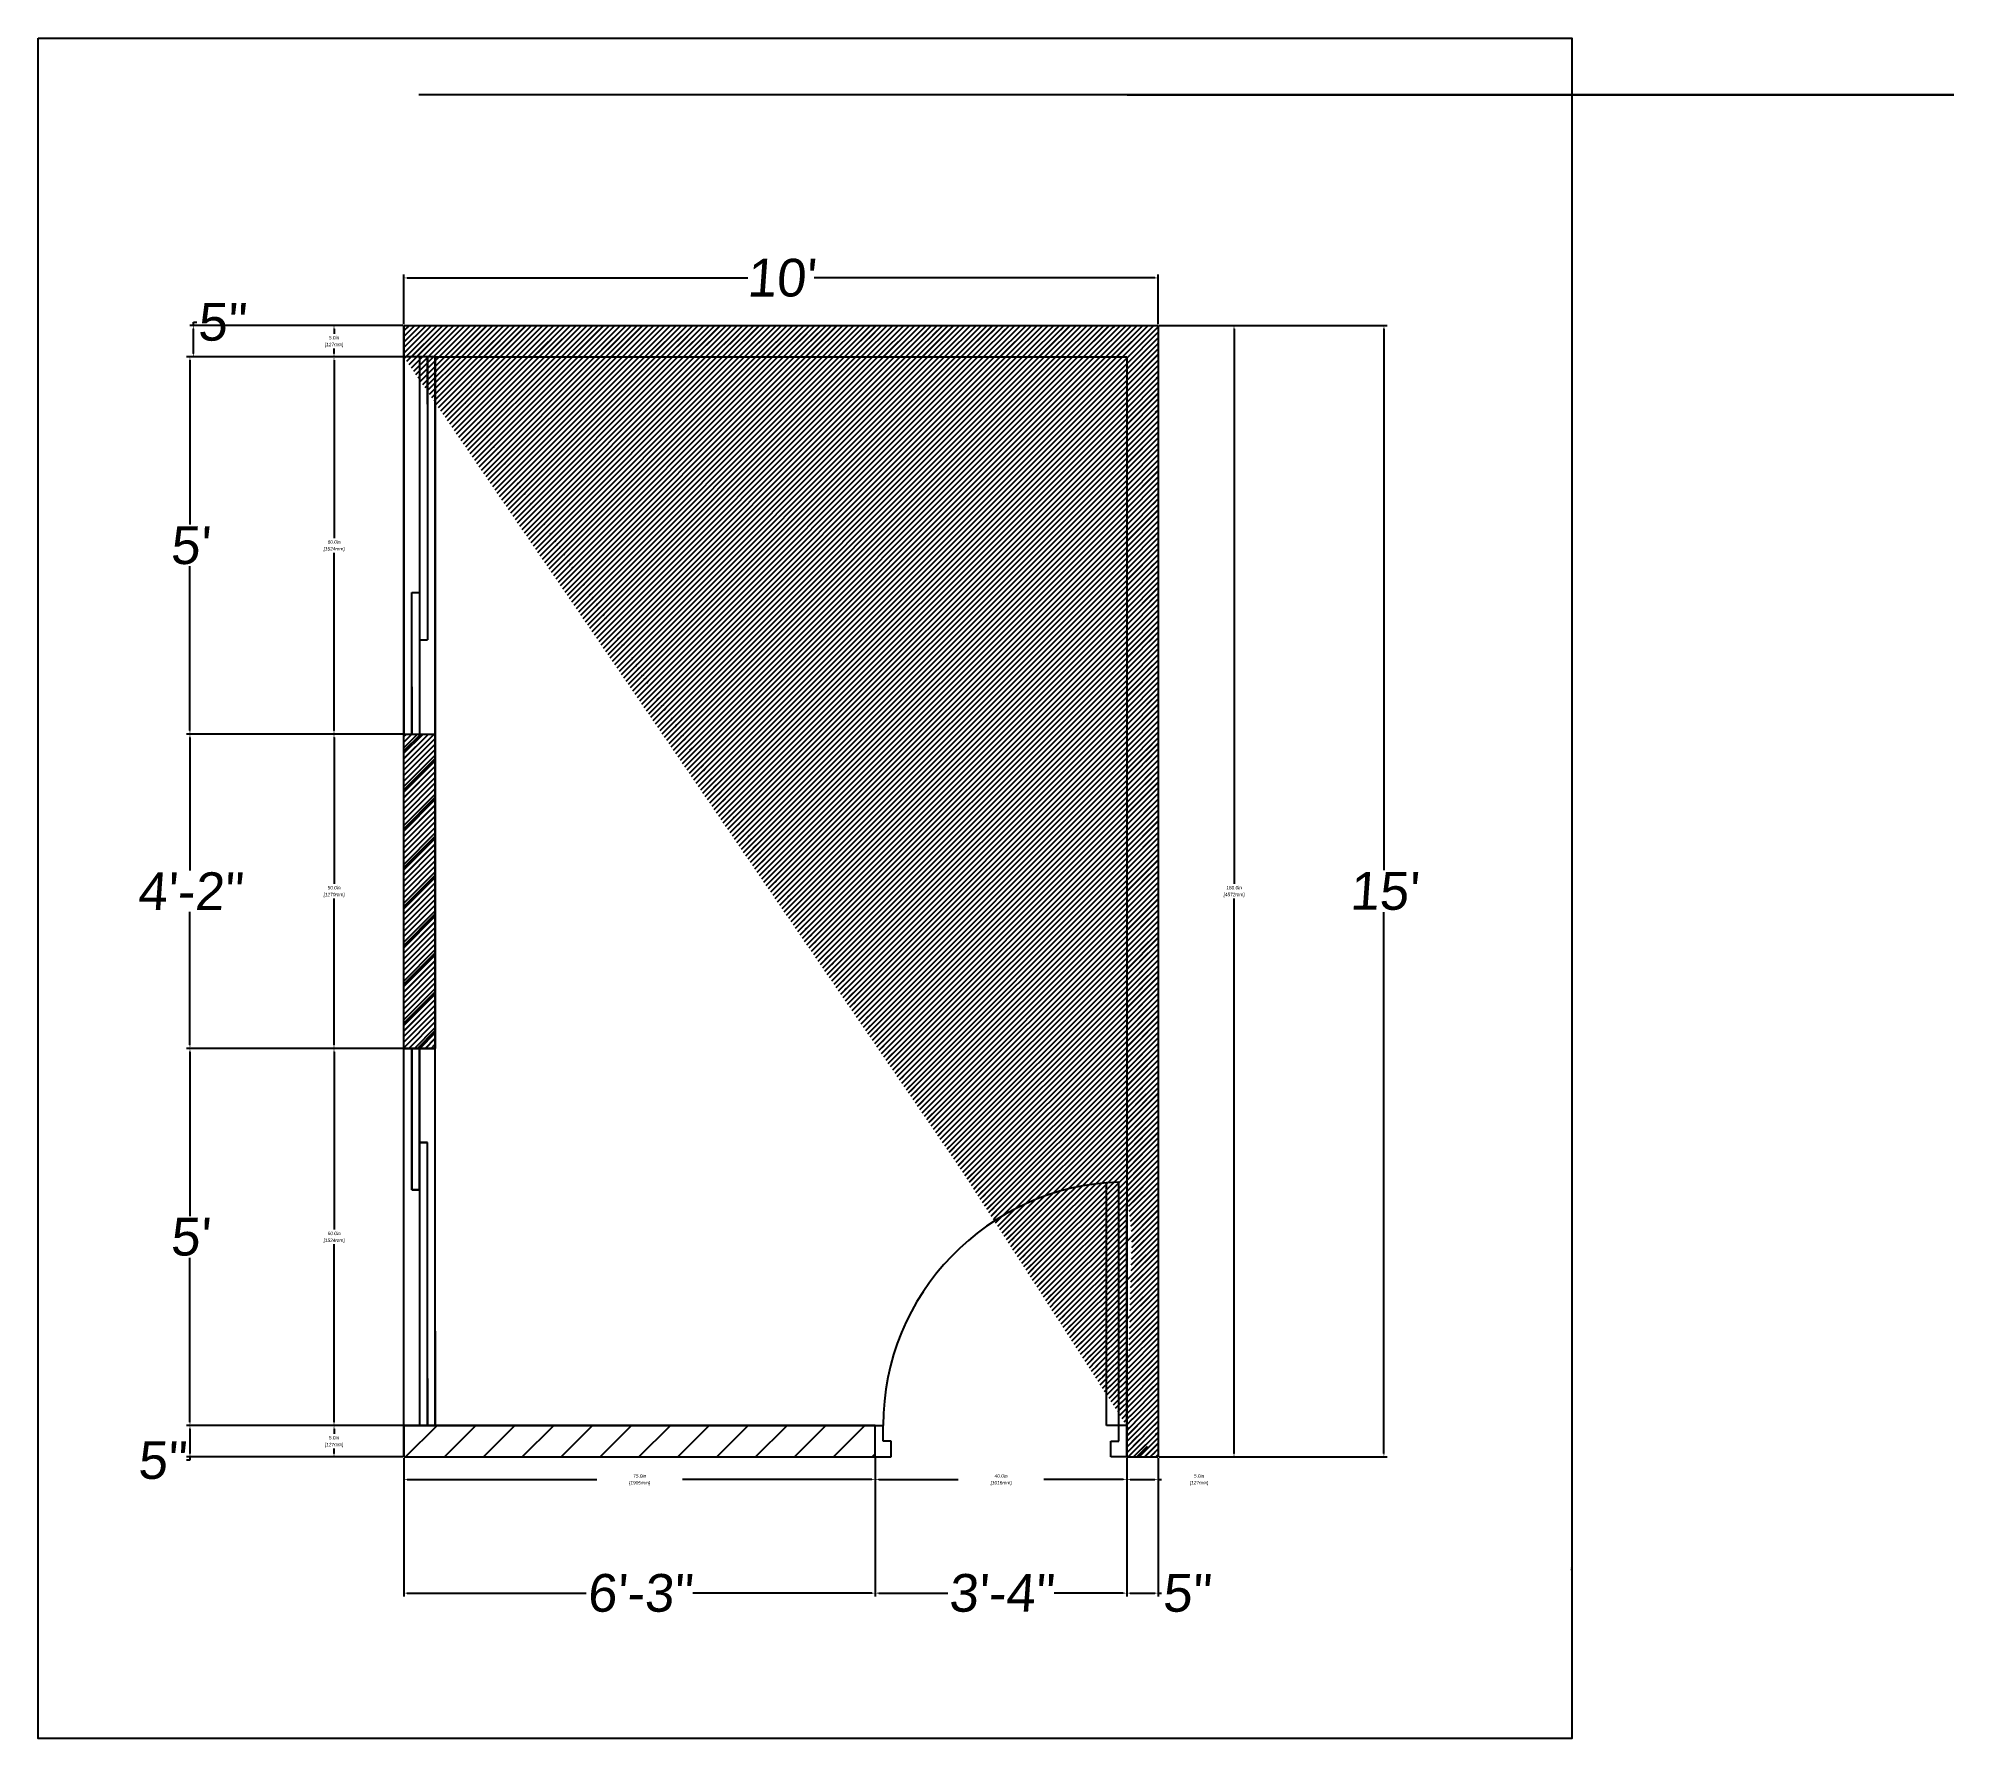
# Model space of a CAD drawing. Header units: inches. Extents: x -46 to 259, y -33 to 238.
import ezdxf

# ---------------------------------------------------------------- set-up
doc = ezdxf.new("R2010")
doc.units = ezdxf.units.IN
doc.header["$MEASUREMENT"] = 0
for name, color, linetype in [('Dimension', 150, 'Continuous'), ('Door', 20, 'Continuous'), ('Wall', 7, 'Continuous'), ('Window', 130, 'Continuous')]:
    doc.layers.add(name, color=color, linetype=linetype)
doc.layers.add('Hatch', color=7, linetype='Continuous', true_color=0x000000)
doc.styles.get("Standard").update_dxf_attribs({"font": 'ARIALUNI.TTF', "oblique": 4})
doc.dimstyles.get("Standard").update_dxf_attribs({"dimtxt": 0.18, "dimasz": 0.18, "dimexe": 0.18, "dimexo": 0.0625, "dimgap": 0.09, "dimtad": 0, "dimtih": 1, "dimtoh": 1, "dimdec": 4, "dimzin": 0, "dimdsep": 46, "dimtxsty": 'Standard', "dimcen": 0.09, "dimadec": 0, "dimazin": 0, "dimtfac": 1, "dimtdec": 4, "dimtofl": 0, "dimtmove": 0, "dimatfit": 3, "dimfxl": 1, "dimtolj": 1, "dimtzin": 0, "dimarcsym": 0})
pattern_1 = [(45, (11.9387, 192.2125), (-0.4419417, 0.4419417), [])]

# ---------------------------------------------------------------- blocks, each defined once
blk = doc.blocks.new('*D12')
at = {"layer": 'Defpoints', "color": 0, "transparency": 16777216}
for p in [(11.94, 192.21), (0.82, 187.21), (11.94, 187.21)]:
    blk.add_point(p, dxfattribs=at)
at = {"layer": 'Dimension', "color": 0, "lineweight": -2, "transparency": 16777216}
for p, q in [((11.75, 192.21), (0.28, 192.21)), ((0.82, 191.67), (0.82, 190.87)), ((11.75, 187.21), (0.28, 187.21)), ((0.82, 187.75), (0.82, 188.55))]:
    blk.add_line(p, q, dxfattribs=at)
at = {"layer": 'Dimension', "color": 0, "transparency": 16777216}
for points in [[(0.73, 191.67), (0.91, 191.67), (0.82, 192.21)], [(0.73, 187.75), (0.91, 187.75), (0.82, 187.21)]]:
    blk.add_solid(points, dxfattribs=at)
at = {"layer": 'Dimension', "color": 0, "transparency": 16777216, "char_height": 0.54, "attachment_point": 5}
for s, insert in [('\\A1;[127mm]', (0.82, 189.1)), ('\\A1;5.0in', (0.82, 190.26))]:
    blk.add_mtext(s, dxfattribs=dict(at, insert=insert))
blk = doc.blocks.new('*D13')
at = {"layer": 'Defpoints', "color": 0, "transparency": 16777216}
for p in [(11.94, 187.21), (0.82, 127.21), (11.94, 127.21)]:
    blk.add_point(p, dxfattribs=at)
at = {"layer": 'Dimension', "color": 0, "lineweight": -2, "transparency": 16777216}
for p, q in [((11.75, 187.21), (0.28, 187.21)), ((0.82, 186.67), (0.82, 158.37)), ((0.82, 127.75), (0.82, 156.05)), ((11.75, 127.21), (0.28, 127.21))]:
    blk.add_line(p, q, dxfattribs=at)
at = {"layer": 'Dimension', "color": 0, "transparency": 16777216}
for points in [[(0.73, 186.67), (0.91, 186.67), (0.82, 187.21)], [(0.73, 127.75), (0.91, 127.75), (0.82, 127.21)]]:
    blk.add_solid(points, dxfattribs=at)
at = {"layer": 'Dimension', "color": 0, "transparency": 16777216, "char_height": 0.54, "attachment_point": 5}
for s, insert in [('\\A1;[1524mm]', (0.82, 156.6)), ('\\A1;60.0in', (0.82, 157.76))]:
    blk.add_mtext(s, dxfattribs=dict(at, insert=insert))
blk = doc.blocks.new('*D14')
at = {"layer": 'Defpoints', "color": 0, "transparency": 16777216}
for p in [(11.94, 127.21), (0.82, 77.21), (11.94, 77.21)]:
    blk.add_point(p, dxfattribs=at)
at = {"layer": 'Dimension', "color": 0, "lineweight": -2, "transparency": 16777216}
for p, q in [((11.75, 127.21), (0.28, 127.21)), ((0.82, 126.67), (0.82, 103.37)), ((0.82, 77.75), (0.82, 101.05)), ((11.75, 77.21), (0.28, 77.21))]:
    blk.add_line(p, q, dxfattribs=at)
at = {"layer": 'Dimension', "color": 0, "transparency": 16777216}
for points in [[(0.73, 126.67), (0.91, 126.67), (0.82, 127.21)], [(0.73, 77.75), (0.91, 77.75), (0.82, 77.21)]]:
    blk.add_solid(points, dxfattribs=at)
at = {"layer": 'Dimension', "color": 0, "transparency": 16777216, "char_height": 0.54, "attachment_point": 5}
for s, insert in [('\\A1;[1270mm]', (0.82, 101.6)), ('\\A1;50.0in', (0.82, 102.76))]:
    blk.add_mtext(s, dxfattribs=dict(at, insert=insert))
blk = doc.blocks.new('*D15')
at = {"layer": 'Defpoints', "color": 0, "transparency": 16777216}
for p in [(11.94, 77.21), (0.82, 17.21), (11.94, 17.21)]:
    blk.add_point(p, dxfattribs=at)
at = {"layer": 'Dimension', "color": 0, "lineweight": -2, "transparency": 16777216}
for p, q in [((11.75, 77.21), (0.28, 77.21)), ((0.82, 76.67), (0.82, 48.37)), ((0.82, 17.75), (0.82, 46.05)), ((11.75, 17.21), (0.28, 17.21))]:
    blk.add_line(p, q, dxfattribs=at)
at = {"layer": 'Dimension', "color": 0, "transparency": 16777216}
for points in [[(0.73, 76.67), (0.91, 76.67), (0.82, 77.21)], [(0.73, 17.75), (0.91, 17.75), (0.82, 17.21)]]:
    blk.add_solid(points, dxfattribs=at)
at = {"layer": 'Dimension', "color": 0, "transparency": 16777216, "char_height": 0.54, "attachment_point": 5}
for s, insert in [('\\A1;[1524mm]', (0.82, 46.6)), ('\\A1;60.0in', (0.82, 47.76))]:
    blk.add_mtext(s, dxfattribs=dict(at, insert=insert))
blk = doc.blocks.new('*D16')
at = {"layer": 'Defpoints', "color": 0, "transparency": 16777216}
for p in [(11.94, 17.21), (0.82, 12.21), (11.94, 12.21)]:
    blk.add_point(p, dxfattribs=at)
at = {"layer": 'Dimension', "color": 0, "lineweight": -2, "transparency": 16777216}
for p, q in [((11.75, 17.21), (0.28, 17.21)), ((0.82, 16.67), (0.82, 15.87)), ((11.75, 12.21), (0.28, 12.21)), ((0.82, 12.75), (0.82, 13.55))]:
    blk.add_line(p, q, dxfattribs=at)
at = {"layer": 'Dimension', "color": 0, "transparency": 16777216}
for points in [[(0.73, 16.67), (0.91, 16.67), (0.82, 17.21)], [(0.73, 12.75), (0.91, 12.75), (0.82, 12.21)]]:
    blk.add_solid(points, dxfattribs=at)
at = {"layer": 'Dimension', "color": 0, "transparency": 16777216, "char_height": 0.54, "attachment_point": 5}
for s, insert in [('\\A1;5.0in', (0.82, 15.26)), ('\\A1;[127mm]', (0.82, 14.1))]:
    blk.add_mtext(s, dxfattribs=dict(at, insert=insert))
blk = doc.blocks.new('*D17')
at = {"layer": 'Defpoints', "color": 0, "transparency": 16777216}
for p in [(11.94, 12.21), (86.94, 12.21), (86.94, 8.64)]:
    blk.add_point(p, dxfattribs=at)
at = {"layer": 'Dimension', "color": 0, "lineweight": -2, "transparency": 16777216}
for p, q in [((11.94, 12.03), (11.94, 8.1)), ((86.94, 12.03), (86.94, 8.1)), ((12.48, 8.64), (42.64, 8.64)), ((86.4, 8.64), (56.24, 8.64))]:
    blk.add_line(p, q, dxfattribs=at)
at = {"layer": 'Dimension', "color": 0, "transparency": 16777216}
for points in [[(12.48, 8.73), (12.48, 8.55), (11.94, 8.64)], [(86.4, 8.73), (86.4, 8.55), (86.94, 8.64)]]:
    blk.add_solid(points, dxfattribs=at)
at = {"layer": 'Dimension', "color": 0, "transparency": 16777216, "char_height": 0.54, "attachment_point": 5}
for s, insert in [('\\A1;75.0in', (49.44, 9.18)), ('\\A1;[1905mm]', (49.44, 8.02))]:
    blk.add_mtext(s, dxfattribs=dict(at, insert=insert))
blk = doc.blocks.new('*D18')
at = {"layer": 'Defpoints', "color": 0, "transparency": 16777216}
for p in [(86.94, 12.21), (126.94, 12.21), (126.94, 8.64)]:
    blk.add_point(p, dxfattribs=at)
at = {"layer": 'Dimension', "color": 0, "lineweight": -2, "transparency": 16777216}
for p, q in [((86.94, 12.03), (86.94, 8.1)), ((126.94, 12.03), (126.94, 8.1)), ((87.48, 8.64), (100.14, 8.64)), ((126.4, 8.64), (113.74, 8.64))]:
    blk.add_line(p, q, dxfattribs=at)
at = {"layer": 'Dimension', "color": 0, "transparency": 16777216}
for points in [[(87.48, 8.73), (87.48, 8.55), (86.94, 8.64)], [(126.4, 8.73), (126.4, 8.55), (126.94, 8.64)]]:
    blk.add_solid(points, dxfattribs=at)
at = {"layer": 'Dimension', "color": 0, "transparency": 16777216, "char_height": 0.54, "attachment_point": 5}
for s, insert in [('\\A1;40.0in', (106.94, 9.18)), ('\\A1;[1016mm]', (106.94, 8.02))]:
    blk.add_mtext(s, dxfattribs=dict(at, insert=insert))
blk = doc.blocks.new('*D19')
at = {"layer": 'Defpoints', "color": 0, "transparency": 16777216}
for p in [(126.94, 12.21), (131.94, 12.21), (131.94, 8.64)]:
    blk.add_point(p, dxfattribs=at)
at = {"layer": 'Dimension', "color": 0, "lineweight": -2, "transparency": 16777216}
for p, q in [((126.94, 12.03), (126.94, 8.1)), ((131.94, 12.03), (131.94, 8.1)), ((127.48, 8.64), (131.4, 8.64)), ((131.94, 8.64), (132.48, 8.64))]:
    blk.add_line(p, q, dxfattribs=at)
at = {"layer": 'Dimension', "color": 0, "transparency": 16777216}
for points in [[(127.48, 8.73), (127.48, 8.55), (126.94, 8.64)], [(131.4, 8.73), (131.4, 8.55), (131.94, 8.64)]]:
    blk.add_solid(points, dxfattribs=at)
at = {"layer": 'Dimension', "color": 0, "transparency": 16777216, "char_height": 0.54, "attachment_point": 5}
for s, insert in [('\\A1;5.0in', (138.44, 9.18)), ('\\A1;[127mm]', (138.44, 8.02))]:
    blk.add_mtext(s, dxfattribs=dict(at, insert=insert))
blk = doc.blocks.new('*D20')
at = {"layer": 'Defpoints', "color": 0, "transparency": 16777216}
for p in [(131.94, 192.21), (131.94, 12.21), (144.01, 12.21)]:
    blk.add_point(p, dxfattribs=at)
at = {"layer": 'Dimension', "color": 0, "lineweight": -2, "transparency": 16777216}
for p, q in [((132.13, 192.21), (144.55, 192.21)), ((144.01, 191.67), (144.01, 103.37)), ((144.01, 12.75), (144.01, 101.05)), ((132.13, 12.21), (144.55, 12.21))]:
    blk.add_line(p, q, dxfattribs=at)
at = {"layer": 'Dimension', "color": 0, "transparency": 16777216}
for points in [[(143.92, 191.67), (144.1, 191.67), (144.01, 192.21)], [(143.92, 12.75), (144.1, 12.75), (144.01, 12.21)]]:
    blk.add_solid(points, dxfattribs=at)
at = {"layer": 'Dimension', "color": 0, "transparency": 16777216, "char_height": 0.54, "attachment_point": 5}
for s, insert in [('\\A1;[4572mm]', (144.01, 101.6)), ('\\A1;180.0in', (144.01, 102.76))]:
    blk.add_mtext(s, dxfattribs=dict(at, insert=insert))
blk = doc.blocks.new('*D42')
at = {"layer": 'Defpoints', "color": 0, "transparency": 16777216}
for p in [(131.94, 199.77), (11.94, 192.21), (131.94, 192.21)]:
    blk.add_point(p, dxfattribs=at)
at = {"layer": 'Dimension', "color": 0, "lineweight": -2, "transparency": 16777216}
for p, q in [((11.94, 192.4), (11.94, 200.31)), ((12.48, 199.77), (66.65, 199.77)), ((131.4, 199.77), (77.22, 199.77)), ((131.94, 192.4), (131.94, 200.31))]:
    blk.add_line(p, q, dxfattribs=at)
at = {"layer": 'Dimension', "color": 0, "transparency": 16777216}
for points in [[(12.48, 199.86), (12.48, 199.68), (11.94, 199.77)], [(131.4, 199.86), (131.4, 199.68), (131.94, 199.77)]]:
    blk.add_solid(points, dxfattribs=at)
at = {"layer": 'Dimension', "color": 0, "transparency": 16777216, "insert": (71.94, 199.77), "char_height": 6, "attachment_point": 5}
blk.add_mtext("\\A1;10'", dxfattribs=at)
blk = doc.blocks.new('*D43')
at = {"layer": 'Defpoints', "color": 0, "transparency": 16777216}
for p in [(-21.56, 192.21), (11.94, 192.21), (11.94, 187.21)]:
    blk.add_point(p, dxfattribs=at)
at = {"layer": 'Dimension', "color": 0, "lineweight": -2, "transparency": 16777216}
for p, q in [((11.75, 192.21), (-22.1, 192.21)), ((-21.56, 192.21), (-21.56, 192.75)), ((-21.56, 192.75), (-21.02, 192.75)), ((-21.56, 187.75), (-21.56, 191.67)), ((11.75, 187.21), (-22.1, 187.21))]:
    blk.add_line(p, q, dxfattribs=at)
at = {"layer": 'Dimension', "color": 0, "transparency": 16777216}
for points in [[(-21.65, 191.67), (-21.47, 191.67), (-21.56, 192.21)], [(-21.65, 187.75), (-21.47, 187.75), (-21.56, 187.21)]]:
    blk.add_solid(points, dxfattribs=at)
at = {"layer": 'Dimension', "color": 0, "transparency": 16777216, "insert": (-17.07, 192.75), "char_height": 6, "attachment_point": 5}
blk.add_mtext('\\A1;5"', dxfattribs=at)
blk = doc.blocks.new('*D44')
at = {"layer": 'Defpoints', "color": 0, "transparency": 16777216}
for p in [(11.94, 187.21), (-22.1, 127.21), (11.94, 127.21)]:
    blk.add_point(p, dxfattribs=at)
at = {"layer": 'Dimension', "color": 0, "lineweight": -2, "transparency": 16777216}
for p, q in [((11.75, 187.21), (-22.64, 187.21)), ((-22.1, 186.67), (-22.1, 160.53)), ((-22.1, 127.75), (-22.1, 153.89)), ((11.75, 127.21), (-22.64, 127.21))]:
    blk.add_line(p, q, dxfattribs=at)
at = {"layer": 'Dimension', "color": 0, "transparency": 16777216}
for points in [[(-22.19, 186.67), (-22.01, 186.67), (-22.1, 187.21)], [(-22.19, 127.75), (-22.01, 127.75), (-22.1, 127.21)]]:
    blk.add_solid(points, dxfattribs=at)
at = {"layer": 'Dimension', "color": 0, "transparency": 16777216, "insert": (-22.1, 157.21), "char_height": 6, "attachment_point": 5}
blk.add_mtext("\\A1;5'", dxfattribs=at)
blk = doc.blocks.new('*D45')
at = {"layer": 'Defpoints', "color": 0, "transparency": 16777216}
for p in [(11.94, 127.21), (-22.1, 77.21), (11.94, 77.21)]:
    blk.add_point(p, dxfattribs=at)
at = {"layer": 'Dimension', "color": 0, "lineweight": -2, "transparency": 16777216}
for p, q in [((11.75, 127.21), (-22.64, 127.21)), ((-22.1, 126.67), (-22.1, 105.5)), ((-22.1, 77.75), (-22.1, 98.93)), ((11.75, 77.21), (-22.64, 77.21))]:
    blk.add_line(p, q, dxfattribs=at)
at = {"layer": 'Dimension', "color": 0, "transparency": 16777216}
for points in [[(-22.19, 126.67), (-22.01, 126.67), (-22.1, 127.21)], [(-22.19, 77.75), (-22.01, 77.75), (-22.1, 77.21)]]:
    blk.add_solid(points, dxfattribs=at)
at = {"layer": 'Dimension', "color": 0, "transparency": 16777216, "insert": (-22.1, 102.21), "char_height": 6, "attachment_point": 5}
blk.add_mtext('\\A1;4\'-2"', dxfattribs=at)
blk = doc.blocks.new('*D46')
at = {"layer": 'Defpoints', "color": 0, "transparency": 16777216}
for p in [(11.94, 77.21), (-22.1, 17.21), (11.94, 17.21)]:
    blk.add_point(p, dxfattribs=at)
at = {"layer": 'Dimension', "color": 0, "lineweight": -2, "transparency": 16777216}
for p, q in [((11.75, 77.21), (-22.64, 77.21)), ((-22.1, 76.67), (-22.1, 50.53)), ((-22.1, 17.75), (-22.1, 43.89)), ((11.75, 17.21), (-22.64, 17.21))]:
    blk.add_line(p, q, dxfattribs=at)
at = {"layer": 'Dimension', "color": 0, "transparency": 16777216}
for points in [[(-22.19, 76.67), (-22.01, 76.67), (-22.1, 77.21)], [(-22.19, 17.75), (-22.01, 17.75), (-22.1, 17.21)]]:
    blk.add_solid(points, dxfattribs=at)
at = {"layer": 'Dimension', "color": 0, "transparency": 16777216, "insert": (-22.1, 47.21), "char_height": 6, "attachment_point": 5}
blk.add_mtext("\\A1;5'", dxfattribs=at)
blk = doc.blocks.new('*D47')
at = {"layer": 'Defpoints', "color": 0, "transparency": 16777216}
for p in [(11.94, 17.21), (-22.1, 12.21), (11.94, 12.21)]:
    blk.add_point(p, dxfattribs=at)
at = {"layer": 'Dimension', "color": 0, "lineweight": -2, "transparency": 16777216}
for p, q in [((11.75, 17.21), (-22.64, 17.21)), ((-22.1, 16.67), (-22.1, 12.75)), ((11.75, 12.21), (-22.64, 12.21)), ((-22.1, 12.21), (-22.1, 11.67)), ((-22.1, 11.67), (-22.64, 11.67))]:
    blk.add_line(p, q, dxfattribs=at)
at = {"layer": 'Dimension', "color": 0, "transparency": 16777216}
for points in [[(-22.19, 16.67), (-22.01, 16.67), (-22.1, 17.21)], [(-22.19, 12.75), (-22.01, 12.75), (-22.1, 12.21)]]:
    blk.add_solid(points, dxfattribs=at)
at = {"layer": 'Dimension', "color": 0, "transparency": 16777216, "insert": (-26.59, 11.67), "char_height": 6, "attachment_point": 5}
blk.add_mtext('\\A1;5"', dxfattribs=at)
blk = doc.blocks.new('*D51')
at = {"layer": 'Defpoints', "color": 0, "transparency": 16777216}
for p in [(131.94, 192.21), (131.94, 12.21), (167.86, 12.21)]:
    blk.add_point(p, dxfattribs=at)
at = {"layer": 'Dimension', "color": 0, "lineweight": -2, "transparency": 16777216}
for p, q in [((132.13, 192.21), (168.4, 192.21)), ((167.86, 191.67), (167.86, 105.55)), ((167.86, 12.75), (167.86, 98.88)), ((132.13, 12.21), (168.4, 12.21))]:
    blk.add_line(p, q, dxfattribs=at)
at = {"layer": 'Dimension', "color": 0, "transparency": 16777216}
for points in [[(167.77, 191.67), (167.95, 191.67), (167.86, 192.21)], [(167.77, 12.75), (167.95, 12.75), (167.86, 12.21)]]:
    blk.add_solid(points, dxfattribs=at)
at = {"layer": 'Dimension', "color": 0, "transparency": 16777216, "insert": (167.86, 102.21), "char_height": 6, "attachment_point": 5}
blk.add_mtext("\\A1;15'", dxfattribs=at)
blk = doc.blocks.new('*D52')
at = {"layer": 'Defpoints', "color": 0, "transparency": 16777216}
for p in [(11.94, 12.21), (86.94, 12.21), (86.94, -9.46)]:
    blk.add_point(p, dxfattribs=at)
at = {"layer": 'Dimension', "color": 0, "lineweight": -2, "transparency": 16777216}
for p, q in [((11.94, 12.03), (11.94, -10)), ((86.94, 12.03), (86.94, -10)), ((12.48, -9.46), (40.96, -9.46)), ((86.4, -9.46), (57.92, -9.46))]:
    blk.add_line(p, q, dxfattribs=at)
at = {"layer": 'Dimension', "color": 0, "transparency": 16777216}
for points in [[(12.48, -9.37), (12.48, -9.55), (11.94, -9.46)], [(86.4, -9.37), (86.4, -9.55), (86.94, -9.46)]]:
    blk.add_solid(points, dxfattribs=at)
at = {"layer": 'Dimension', "color": 0, "transparency": 16777216, "insert": (49.44, -9.46), "char_height": 6, "attachment_point": 5}
blk.add_mtext('\\A1;6\'-3"', dxfattribs=at)
blk = doc.blocks.new('*D53')
at = {"layer": 'Defpoints', "color": 0, "transparency": 16777216}
for p in [(86.94, 12.21), (126.94, 12.21), (126.94, -9.46)]:
    blk.add_point(p, dxfattribs=at)
at = {"layer": 'Dimension', "color": 0, "lineweight": -2, "transparency": 16777216}
for p, q in [((86.94, 12.03), (86.94, -10)), ((126.94, 12.03), (126.94, -10)), ((87.48, -9.46), (98.47, -9.46)), ((126.4, -9.46), (115.41, -9.46))]:
    blk.add_line(p, q, dxfattribs=at)
at = {"layer": 'Dimension', "color": 0, "transparency": 16777216}
for points in [[(87.48, -9.37), (87.48, -9.55), (86.94, -9.46)], [(126.4, -9.37), (126.4, -9.55), (126.94, -9.46)]]:
    blk.add_solid(points, dxfattribs=at)
at = {"layer": 'Dimension', "color": 0, "transparency": 16777216, "insert": (106.94, -9.46), "char_height": 6, "attachment_point": 5}
blk.add_mtext('\\A1;3\'-4"', dxfattribs=at)
blk = doc.blocks.new('*D54')
at = {"layer": 'Defpoints', "color": 0, "transparency": 16777216}
for p in [(126.94, 12.21), (131.94, 12.21), (131.94, -9.46)]:
    blk.add_point(p, dxfattribs=at)
at = {"layer": 'Dimension', "color": 0, "lineweight": -2, "transparency": 16777216}
for p, q in [((126.94, 12.03), (126.94, -10)), ((131.94, 12.03), (131.94, -10)), ((127.48, -9.46), (131.4, -9.46)), ((131.94, -9.46), (132.48, -9.46))]:
    blk.add_line(p, q, dxfattribs=at)
at = {"layer": 'Dimension', "color": 0, "transparency": 16777216}
for points in [[(127.48, -9.37), (127.48, -9.55), (126.94, -9.46)], [(131.4, -9.37), (131.4, -9.55), (131.94, -9.46)]]:
    blk.add_solid(points, dxfattribs=at)
at = {"layer": 'Dimension', "color": 0, "transparency": 16777216, "insert": (136.43, -9.46), "char_height": 6, "attachment_point": 5}
blk.add_mtext('\\A1;5"', dxfattribs=at)

msp = doc.modelspace()

# ---------------------------------------------------------------- hatches: boundary and pattern name
at = {"layer": 'Hatch', "true_color": 0x000000}
h = msp.add_hatch(dxfattribs=at)
h.set_pattern_fill('ANSI31', color=18, scale=5)
h.set_pattern_definition([(45, (11.9387, 192.2125), (-0.4419417, 0.4419417), [])])
h.paths.add_polyline_path([(11.94, 77.21), (11.94, 127.21), (16.94, 127.21), (16.94, 77.21)])
edge = h.paths.add_edge_path()
edge.add_line((11.94, 192.21), (131.94, 192.21))
edge.add_line((126.94, 187.21), (126.94, 17.21))
edge.add_line((16.94, 187.21), (126.94, 187.21))
edge.add_line((131.94, 192.21), (131.94, 12.21))
edge.add_line((16.94, 187.21), (11.94, 187.21))
edge.add_line((11.94, 192.21), (11.94, 187.21))
edge.add_line((126.94, 54.69), (126.94, 12.21))
edge.add_line((126.94, 12.21), (131.94, 12.21))
h = msp.add_hatch(dxfattribs=at)
h.set_pattern_fill('ANSI31', color=18, scale=5)
h.set_pattern_definition(pattern_1)
edge = h.paths.add_edge_path()
edge.add_line((11.94, 192.21), (11.94, 187.21))
edge.add_line((11.94, 192.21), (131.94, 192.21))
edge.add_line((16.94, 187.21), (126.94, 187.21))
edge.add_line((126.94, 187.21), (126.94, 17.21))
edge.add_line((131.94, 192.21), (131.94, 12.21))
h = msp.add_hatch(dxfattribs=at)
h.set_pattern_fill('ANSI31', color=18, scale=5)
h.set_pattern_definition(pattern_1)
edge = h.paths.add_edge_path()
edge.add_line((16.94, 187.21), (11.94, 187.21))
edge.add_line((11.94, 192.21), (11.94, 187.21))
edge.add_line((11.94, 192.21), (131.94, 192.21))
edge.add_line((16.94, 187.21), (126.94, 187.21))
edge.add_line((126.94, 187.21), (126.94, 17.21))
edge.add_line((131.94, 192.21), (131.94, 12.21))
edge.add_line((126.94, 54.69), (126.94, 12.21))
edge.add_line((126.94, 12.21), (131.94, 12.21))
h = msp.add_hatch(dxfattribs=at)
h.set_pattern_fill('ANSI31', color=18, scale=5)
h.set_pattern_definition(pattern_1)
edge = h.paths.add_edge_path()
edge.add_line((11.94, 192.21), (11.94, 187.21))
h = msp.add_hatch(dxfattribs=at)
h.set_pattern_fill('ANSI31', color=18, scale=35)
h.set_pattern_definition([(45, (131.9387, 102.2125), (-3.09359, 3.09359), [])])
h.paths.add_polyline_path([(16.94, 127.21), (11.94, 127.21), (11.94, 77.21), (16.94, 77.21)], flags=17)
h.paths.add_polyline_path([(131.94, 192.21), (11.94, 192.21), (11.94, 187.21), (16.94, 187.21), (126.94, 187.21), (126.94, 17.21), (126.94, 12.21), (131.94, 12.21)], flags=17)
edge = h.paths.add_edge_path()
edge.add_line((11.94, 192.21), (11.94, 187.21))
edge.add_line((16.94, 187.21), (11.94, 187.21))
edge.add_line((16.94, 187.21), (126.94, 187.21))
edge.add_line((11.94, 192.21), (131.94, 192.21))
edge.add_line((126.94, 187.21), (126.94, 17.21))
edge.add_line((131.94, 192.21), (131.94, 12.21))
h = msp.add_hatch(dxfattribs=at)
h.set_pattern_fill('ANSI31', color=18, scale=35)
h.paths.add_polyline_path([(131.94, 192.21), (11.94, 192.21), (11.94, 187.21), (16.94, 187.21), (126.94, 187.21), (126.94, 17.21), (126.94, 12.21), (131.94, 12.21)])
h.paths.add_polyline_path([(86.94, 17.21), (11.94, 17.21), (11.94, 12.21), (86.94, 12.21)])
h.paths.add_polyline_path([(16.94, 127.21), (11.94, 127.21), (11.94, 77.21), (16.94, 77.21)])

# ---------------------------------------------------------------- linework, layer by layer
for p, q in [((11.94, 192.21), (131.94, 192.21)), ((11.94, 12.21), (11.94, 192.21)), ((16.94, 187.21), (126.94, 187.21)), ((16.94, 17.21), (16.94, 187.21)), ((126.94, 187.21), (126.94, 17.21))]:
    msp.add_line(p, q)
at = {"layer": 'Dimension'}
msp.add_lwpolyline([(-46.23, 237.89), (197.78, 237.89), (197.78, -32.61), (-46.23, -32.61)], close=True, dxfattribs=at)
at = {"layer": 'Door'}
for p, q in [((123.73, 17.21), (123.73, 55.83)), ((125.69, 14.71), (125.69, 55.94)), ((125.69, 55.94), (125.69, 55.94)), ((125.69, 14.71), (125.69, 54.71)), ((126.94, 12.21), (126.94, 52.21)), ((126.94, 52.21), (126.94, 52.21)), ((86.94, 17.21), (88.19, 17.21)), ((88.19, 14.71), (88.19, 17.21)), ((126.94, 17.21), (123.73, 17.21)), ((86.94, 12.21), (89.44, 12.21)), ((89.44, 14.71), (88.19, 14.71)), ((89.44, 12.21), (89.44, 14.71)), ((124.44, 12.21), (124.44, 14.71)), ((124.44, 14.71), (125.69, 14.71)), ((126.94, 12.21), (124.44, 12.21)), ((129.44, 12.21), (129.44, 12.21))]:
    msp.add_line(p, q, dxfattribs=at)
msp.add_arc((126.94, 17.21), 38.75, 91.8486, 180, dxfattribs=at)
at = {"layer": 'Hatch'}
for p, q in [((258.51, 228.91), (14.31, 228.91)), ((126.99, 228.91), (258.51, 228.91))]:
    msp.add_line(p, q, dxfattribs=at)
at = {"layer": 'Wall'}
for p, q in [((11.94, 187.21), (11.94, 192.21)), ((11.94, 192.21), (11.94, 187.21)), ((11.94, 192.21), (11.94, 187.21)), ((71.94, 192.21), (71.94, 192.21)), ((131.94, 192.21), (131.94, 12.21)), ((11.94, 187.21), (11.94, 127.21)), ((16.94, 187.21), (11.94, 187.21)), ((126.94, 187.21), (126.94, 17.21)), ((15.69, 157.21), (15.69, 157.21)), ((11.94, 127.21), (16.94, 127.21)), ((11.94, 127.21), (16.94, 127.21)), ((11.94, 77.21), (11.94, 127.21)), ((16.94, 127.21), (16.94, 77.21)), ((16.94, 77.21), (11.94, 77.21)), ((16.94, 77.21), (11.94, 77.21)), ((125.69, 54.71), (125.69, 55.94)), ((126.94, 54.69), (126.94, 12.21)), ((16.94, 17.21), (11.94, 17.21)), ((11.94, 17.21), (86.94, 17.21)), ((11.94, 17.21), (11.94, 12.21)), ((86.94, 17.21), (11.94, 17.21)), ((86.94, 12.21), (86.94, 17.21)), ((86.94, 12.21), (86.94, 17.21)), ((126.94, 17.21), (126.94, 12.21)), ((11.94, 12.21), (86.94, 12.21)), ((11.94, 12.21), (86.94, 12.21)), ((86.94, 12.21), (86.94, 12.21)), ((126.94, 12.21), (131.94, 12.21)), ((126.94, 12.21), (131.94, 12.21))]:
    msp.add_line(p, q, dxfattribs=at)
at = {"layer": 'Window'}
for p, q in [((11.94, 187.21), (11.94, 127.21)), ((14.44, 187.21), (14.44, 127.21)), ((15.69, 179.71), (15.69, 187.21)), ((15.69, 187.21), (15.69, 142.21)), ((16.94, 187.21), (16.94, 127.21)), ((16.94, 172.21), (16.94, 187.21)), ((15.69, 157.21), (15.69, 157.21)), ((16.94, 157.21), (16.94, 157.21)), ((16.94, 142.21), (16.94, 157.21)), ((13.19, 127.21), (13.19, 149.71)), ((13.19, 149.71), (14.44, 149.71)), ((14.44, 149.71), (14.44, 149.71)), ((14.44, 149.71), (14.44, 149.71)), ((14.44, 142.21), (14.44, 142.21)), ((14.44, 142.21), (15.69, 142.21)), ((13.19, 134.71), (13.19, 127.21)), ((13.19, 127.21), (13.19, 134.71)), ((11.94, 17.21), (11.94, 77.21)), ((11.94, 77.21), (16.94, 77.21)), ((13.19, 54.71), (13.19, 77.21)), ((13.19, 77.21), (13.19, 54.71)), ((14.44, 77.21), (14.44, 17.21)), ((14.44, 54.71), (14.44, 77.21)), ((16.94, 17.21), (16.94, 77.21)), ((14.44, 62.21), (15.69, 62.21)), ((15.69, 62.21), (14.44, 62.21)), ((14.44, 62.21), (14.44, 62.21)), ((15.69, 17.21), (15.69, 62.21)), ((16.94, 47.21), (16.94, 62.21)), ((14.44, 54.71), (13.19, 54.71)), ((13.19, 54.71), (14.44, 54.71)), ((16.94, 32.21), (16.94, 17.21)), ((15.69, 24.71), (15.69, 17.21)), ((13.19, 17.21), (13.19, 17.21))]:
    msp.add_line(p, q, dxfattribs=at)

# ---------------------------------------------------------------- texts
at = {"layer": 'Dimension', "insert": (197.78, -5.31), "char_height": 0.2, "width": 27.2996, "attachment_point": 1, "rotation": 270}
msp.add_mtext('dffrg', dxfattribs=at)

# ---------------------------------------------------------------- dimensions: what is measured, and where the dimension line sits
at = {"layer": 'Dimension'}
for base, p1, p2, override, picture, middle in [((131.94, 199.77), (11.94, 192.21), (131.94, 192.21), {"dimscale": 3, "dimtxt": 2, "dimdec": 0, "dimlunit": 4, "dimpost": '\\X', "dimtdec": 0}, '*D42', (71.94, 199.77)), ((86.94, 8.64), (11.94, 12.21), (86.94, 12.21), {"dimscale": 3, "dimdec": 1, "dimpost": 'in\\X', "dimtdec": 1}, '*D17', (49.44, 8.64)), ((86.94, -9.46), (11.94, 12.21), (86.94, 12.21), {"dimscale": 3, "dimtxt": 2, "dimdec": 0, "dimlunit": 4, "dimpost": '\\X', "dimtdec": 0}, '*D52', (49.44, -9.46)), ((126.94, 8.64), (86.94, 12.21), (126.94, 12.21), {"dimscale": 3, "dimdec": 1, "dimpost": 'in\\X', "dimtdec": 1}, '*D18', (106.94, 8.64)), ((126.94, -9.46), (86.94, 12.21), (126.94, 12.21), {"dimscale": 3, "dimtxt": 2, "dimdec": 0, "dimlunit": 4, "dimpost": '\\X', "dimtdec": 0}, '*D53', (106.94, -9.46)), ((131.94, 8.64), (126.94, 12.21), (131.94, 12.21), {"dimscale": 3, "dimdec": 1, "dimpost": 'in\\X', "dimtdec": 1}, '*D19', (138.44, 8.64)), ((131.94, -9.46), (126.94, 12.21), (131.94, 12.21), {"dimscale": 3, "dimtxt": 2, "dimdec": 0, "dimlunit": 4, "dimpost": '\\X', "dimtdec": 0}, '*D54', (136.43, -9.46))]:
    dim = msp.add_linear_dim(base=base, p1=p1, p2=p2, dimstyle='Standard', override=override, dxfattribs=at)
    dim.commit()
    dim.dimension.update_dxf_attribs({"geometry": picture, "text_midpoint": middle})
for base, p1, p2, override, picture, middle in [((-21.56, 192.21), (11.94, 187.21), (11.94, 192.21), {"dimscale": 3, "dimtxt": 2, "dimdec": 0, "dimlunit": 4, "dimpost": '\\X', "dimtdec": 0}, '*D43', (-17.07, 192.75)), ((0.82, 187.21), (11.94, 192.21), (11.94, 187.21), {"dimscale": 3, "dimdec": 1, "dimpost": 'in\\X', "dimtdec": 1}, '*D12', (0.82, 189.71)), ((144.01, 12.21), (131.94, 192.21), (131.94, 12.21), {"dimscale": 3, "dimdec": 1, "dimpost": 'in\\X', "dimtdec": 1}, '*D20', (144.01, 102.21)), ((167.86, 12.21), (131.94, 192.21), (131.94, 12.21), {"dimscale": 3, "dimtxt": 2, "dimdec": 0, "dimlunit": 4, "dimpost": '\\X', "dimtdec": 0}, '*D51', (167.86, 102.21)), ((-22.1, 127.21), (11.94, 187.21), (11.94, 127.21), {"dimscale": 3, "dimtxt": 2, "dimdec": 0, "dimlunit": 4, "dimpost": '\\X', "dimtdec": 0}, '*D44', (-22.1, 157.21)), ((0.82, 127.21), (11.94, 187.21), (11.94, 127.21), {"dimscale": 3, "dimdec": 1, "dimpost": 'in\\X', "dimtdec": 1}, '*D13', (0.82, 157.21)), ((-22.1, 77.21), (11.94, 127.21), (11.94, 77.21), {"dimscale": 3, "dimtxt": 2, "dimdec": 0, "dimlunit": 4, "dimpost": '\\X', "dimtdec": 0}, '*D45', (-22.1, 102.21)), ((0.82, 77.21), (11.94, 127.21), (11.94, 77.21), {"dimscale": 3, "dimdec": 1, "dimpost": 'in\\X', "dimtdec": 1}, '*D14', (0.82, 102.21)), ((-22.1, 17.21), (11.94, 77.21), (11.94, 17.21), {"dimscale": 3, "dimtxt": 2, "dimdec": 0, "dimlunit": 4, "dimpost": '\\X', "dimtdec": 0}, '*D46', (-22.1, 47.21)), ((0.82, 17.21), (11.94, 77.21), (11.94, 17.21), {"dimscale": 3, "dimdec": 1, "dimpost": 'in\\X', "dimtdec": 1}, '*D15', (0.82, 47.21)), ((-22.1, 12.21), (11.94, 17.21), (11.94, 12.21), {"dimscale": 3, "dimtxt": 2, "dimdec": 0, "dimlunit": 4, "dimpost": '\\X', "dimtdec": 0}, '*D47', (-26.59, 11.67)), ((0.82, 12.21), (11.94, 17.21), (11.94, 12.21), {"dimscale": 3, "dimdec": 1, "dimpost": 'in\\X', "dimtdec": 1}, '*D16', (0.82, 14.71))]:
    dim = msp.add_linear_dim(base=base, p1=p1, p2=p2, angle=90, dimstyle='Standard', override=override, dxfattribs=at)
    dim.commit()
    dim.dimension.update_dxf_attribs({"geometry": picture, "text_midpoint": middle})

doc.saveas('drawing.dxf')
